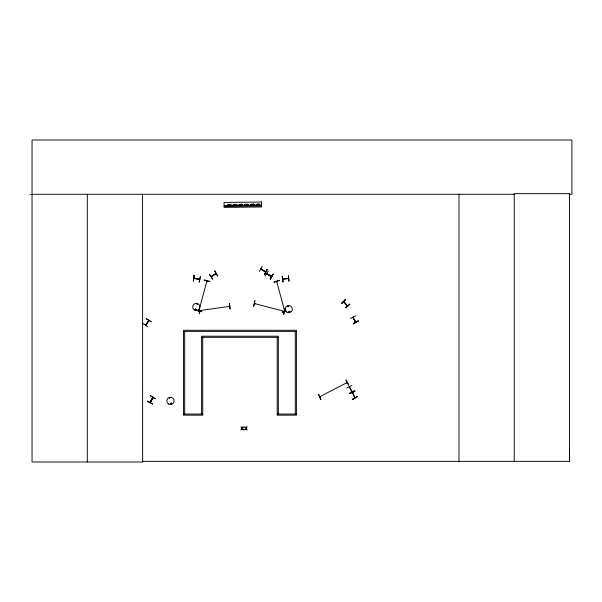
<?xml version="1.0" encoding="UTF-8"?>
<svg xmlns="http://www.w3.org/2000/svg" width="602" height="602" viewBox="0 0 602 602"><rect width="100%" height="100%" fill="white"/><g stroke="black" fill="none" stroke-linecap="round" stroke-linejoin="round"><path stroke-width="0.9" d="M569.086 194.288L571.9 194.288L571.9 140.01L32.041 140.01L32.041 461.99L142.644 461.99L142.569 461.358L569.5 461.358L569.582 449.717M346.609 382.789L347.211 382.721L346.647 383.022M265.655 272.014L260.696 269.086L265.55 271.953M265.204 271.75L265.783 271.75M150.237 402.445C158.341 389.517 147.851 403.897 150.575 401.963M152.795 398.125L152.697 397.425M198.931 310.7L206.907 280.946M199.285 310.256L199.209 310.707L199.623 310.339M206.862 281.014L206.937 281.616L207.096 280.991M207.096 281.119L206.998 281.503M271.397 276.634L266.618 273.677L271.532 276.642M271.637 276.476L266.844 273.511M169.388 398.005L170.005 397.922L169.425 398.08M170.614 403.483C172.255 401.993 171.171 404.928 170.72 403.746M170.78 403.483C172.18 402.332 170.705 404.92 170.998 403.189M195.891 309.601C195.251 308.126 195.086 310.813 195.906 309.511M211.671 276.431L211.114 276.514M211.182 276.401L215.967 273.436M289.84 311.723C288.81 312.905 289.276 310.549 289.788 311.633M343.704 301.692L347.437 305.748M145.413 325.155L145.737 324.674M194.115 275.34L193.408 281.059L194.092 275.34M193.362 281.051L194.326 275.377M194.386 278.47L194.047 278.116M199.081 279.004L199.586 279.125M199.112 282.067L200.383 276.446L199.36 282.112M284.693 311.159L276.724 281.525M347.038 382.563L319.805 396.718L320.392 396.703M204.296 279.93L209.857 281.412M199.081 310.135L199.187 310.64M206.892 280.999L206.742 281.48M253.698 306.207L254.917 300.579L253.773 306.23M283.715 311.437L284.272 311.287L283.625 311.385M283.61 314.221L285.062 308.653M283.813 314.274L285.295 308.713M152.931 397.598L150.282 402.437M282.812 279.035L288.426 278.493M145.451 325.103L148.799 320.648M196.041 309.789C195.718 307.456 194.288 311.099 196.064 309.646M288.975 311.445C289.299 313.777 290.721 310.128 288.952 311.588M353.276 317.826L353.133 317.119M355.338 321.822L355.79 322.22M352.102 391.774L349.461 386.702M355.127 397.606L352.486 392.579M150.304 402.445L153.043 397.523M152.599 403.919L147.58 401.113M150.462 395.77L155.376 398.787L150.455 395.792M150.252 402.467L152.931 397.463M259.274 271.464L262.179 266.498M261.253 269.478L260.832 268.891L265.723 271.728M264.571 274.527L267.168 269.38L264.549 274.512M264.331 274.384L267.243 269.425M266.663 273.647L271.479 276.611M265.106 275.972L268.176 271.103M270.155 279.057L273.12 274.128M199.224 310.391L199.691 310.384L199.157 310.737M199.721 310.587L199.202 310.662L229.648 306.38L229.046 306.267M288.463 278.448L282.902 279.223M352.96 317.209L355.564 322.341M349.228 386.815L351.846 391.925M352.29 392.752L354.969 397.779M146.361 318.834L151.298 321.814L146.384 318.804M148.656 320.399L148.551 320.964M145.684 325.223L148.875 320.55M147.874 326.833L143.095 323.62M288.23 306.38C286.755 306.523 289.02 305.5 287.914 306.516M145.654 325.246L148.792 320.588M211.776 276.378L211.219 276.687L216.005 273.594M345.638 299.352L341.605 303.461L345.623 299.329M341.575 303.431L345.781 299.51M345.525 307.727L349.95 304.04L345.698 307.915M193.979 278.139L199.428 279.366M199.51 279.358L193.897 278.357M197.185 304.303L196.952 303.724L197.102 304.303M284.227 311.302L254.488 303.574M255.015 303.701L254.533 303.558M284.152 311.512L283.67 311.369M216.043 273.647L211.332 276.642M212.702 279.027L209.556 274.211M319.85 396.741L320.226 396.477M348.791 385.032L346.082 379.952M350.454 318.42L355.601 315.832M352.945 317.322L355.767 322.168M353.186 323.665L358.295 321.009M346.744 388.004L351.884 385.415M354.54 390.517L349.476 393.249M354.932 391.262L349.702 393.67L354.947 391.3M352.539 399.126L357.626 396.44M285.98 310.805L282.105 312.205L286.063 311.114M343.795 301.452L347.422 305.771M229.588 306.388L229.144 306.486M282.105 276.326L282.94 282.022M228.572 204.928L230.062 204.733L228.572 204.748M234.328 204.868L235.811 204.672L234.321 204.68M240.078 204.808L241.568 204.612L241.575 205.034M245.834 204.748L247.324 204.552L245.827 204.56M251.583 204.68L253.073 204.484L251.583 204.492M257.34 204.62L258.83 204.424L257.332 204.432M241.568 204.612L240.078 204.981M227.293 204.943L231.266 204.898M233.042 204.883L237.022 204.838M238.798 204.823L242.772 204.778M244.547 204.755L248.528 204.718M250.304 204.695L254.277 204.65M256.053 204.635L260.034 204.59M227.293 205.131L231.273 205.086M233.049 205.071L237.022 205.026M238.798 205.004L242.779 204.966M244.555 204.943L248.528 204.898M250.304 204.883L254.285 204.838M256.061 204.823L260.034 204.778M224.117 205.756L261.592 205.35M224.125 206.335L261.599 205.929M30.1 194.514L32.041 194.506M32.041 194.288L514.243 194.288M183.565 331.378L296.395 331.378M201.625 337.323L278.335 337.323M183.565 414.041L202.739 414.041M277.213 414.041L296.395 414.041M194.002 278.372L199.555 279.32M355.564 322.251L352.99 317.329M204.236 280.163L209.805 281.616M254.586 303.363L255.037 303.453M197.035 310.241L201.73 311.761L196.169 310.278M147.437 401.368L152.502 404.1M344.397 302.625L346.639 305.056M209.376 274.324L212.453 279.185M345.894 380.058L348.581 385.145M276.928 281.405L277.086 281.841M276.739 281.458L276.875 281.962M198.938 309.353L199.548 313.416L198.637 309.398M282.346 276.295L283.151 281.992M258.86 204.116L258.875 205.071M257.287 204.131L257.295 205.094M253.111 204.176L253.118 205.139M251.531 204.191L251.546 205.154M247.354 204.236L247.369 205.199M247.317 204.484L247.324 204.973M245.782 204.259L245.789 205.214M241.605 204.304L241.771 205.259L241.763 204.296L239.867 204.319L239.874 205.282M235.849 204.364L235.864 205.32M235.811 204.605L235.818 205.101M234.321 204.627L234.328 205.109M234.276 204.379L234.283 205.342M230.099 204.424L230.107 205.387M228.572 204.688L228.572 205.169M228.519 204.439L228.527 205.402M569.5 461.358L569.5 193.663L514.243 193.663L514.243 461.358M458.98 194.288L458.98 461.99M295.273 331.378L295.273 414.041M278.335 414.041L278.335 336.209L201.625 336.209L201.625 414.041M277.213 337.323L277.213 415.154L296.395 415.154L296.395 330.265L183.565 330.265L183.565 415.154L202.739 415.154L202.739 337.323M184.686 331.378L184.686 414.041M142.561 194.288L142.644 461.99M87.305 194.288L87.305 461.99M273.082 274.106L270.358 279.177L273.082 274.106M242.93 426.938L242.192 428.135L241.003 426.938L241.936 428.458L240.973 429.978L242.162 428.759L243.366 429.978L242.418 428.436L243.366 426.938L242.93 426.938M246.662 426.938L245.925 428.135L244.736 426.938L245.676 428.458L244.705 429.978L245.894 428.759L247.098 429.978L246.15 428.436L247.098 426.938L246.662 426.938M214.756 270.915L217.578 275.942L214.756 270.915M318.496 394.318L320.904 399.555L318.496 394.318M358.258 320.941L353.299 323.876L358.258 320.941M357.603 396.402L352.652 399.344L357.603 396.402M279.509 280.306L274.045 282.135L279.509 280.306M229.535 303.385L230.054 309.127L229.505 303.393M288.433 275.43L288.968 281.164L288.433 275.43M261.554 202.016L224.079 202.422L224.132 207.381L261.607 206.975L261.554 202.016M230.257 204.424L228.361 204.447L228.369 205.402L230.265 205.38L230.257 204.424M236.014 204.364L234.11 204.379L234.125 205.342L236.022 205.32L236.014 204.364M247.52 204.236L245.616 204.259L245.631 205.214L247.527 205.199L247.52 204.236M253.269 204.176L251.373 204.198L251.38 205.154L253.284 205.131L253.269 204.176M259.026 204.116L257.122 204.131L257.137 205.094L259.033 205.071L259.026 204.116M168.658 404.04A3.642 3.642 0 0 0 174.113 400.887A3.642 3.642 0 0 0 168.658 397.734A3.642 3.642 0 0 0 168.658 404.04M194.461 310.022A3.589 3.589 0 0 0 199.849 306.915A3.589 3.589 0 0 0 194.461 303.807A3.589 3.589 0 0 0 194.461 310.022M286.966 312.227A3.582 3.582 0 0 0 292.339 309.127A3.582 3.582 0 0 0 286.966 306.019A3.582 3.582 0 0 0 286.966 312.227"/></g></svg>
